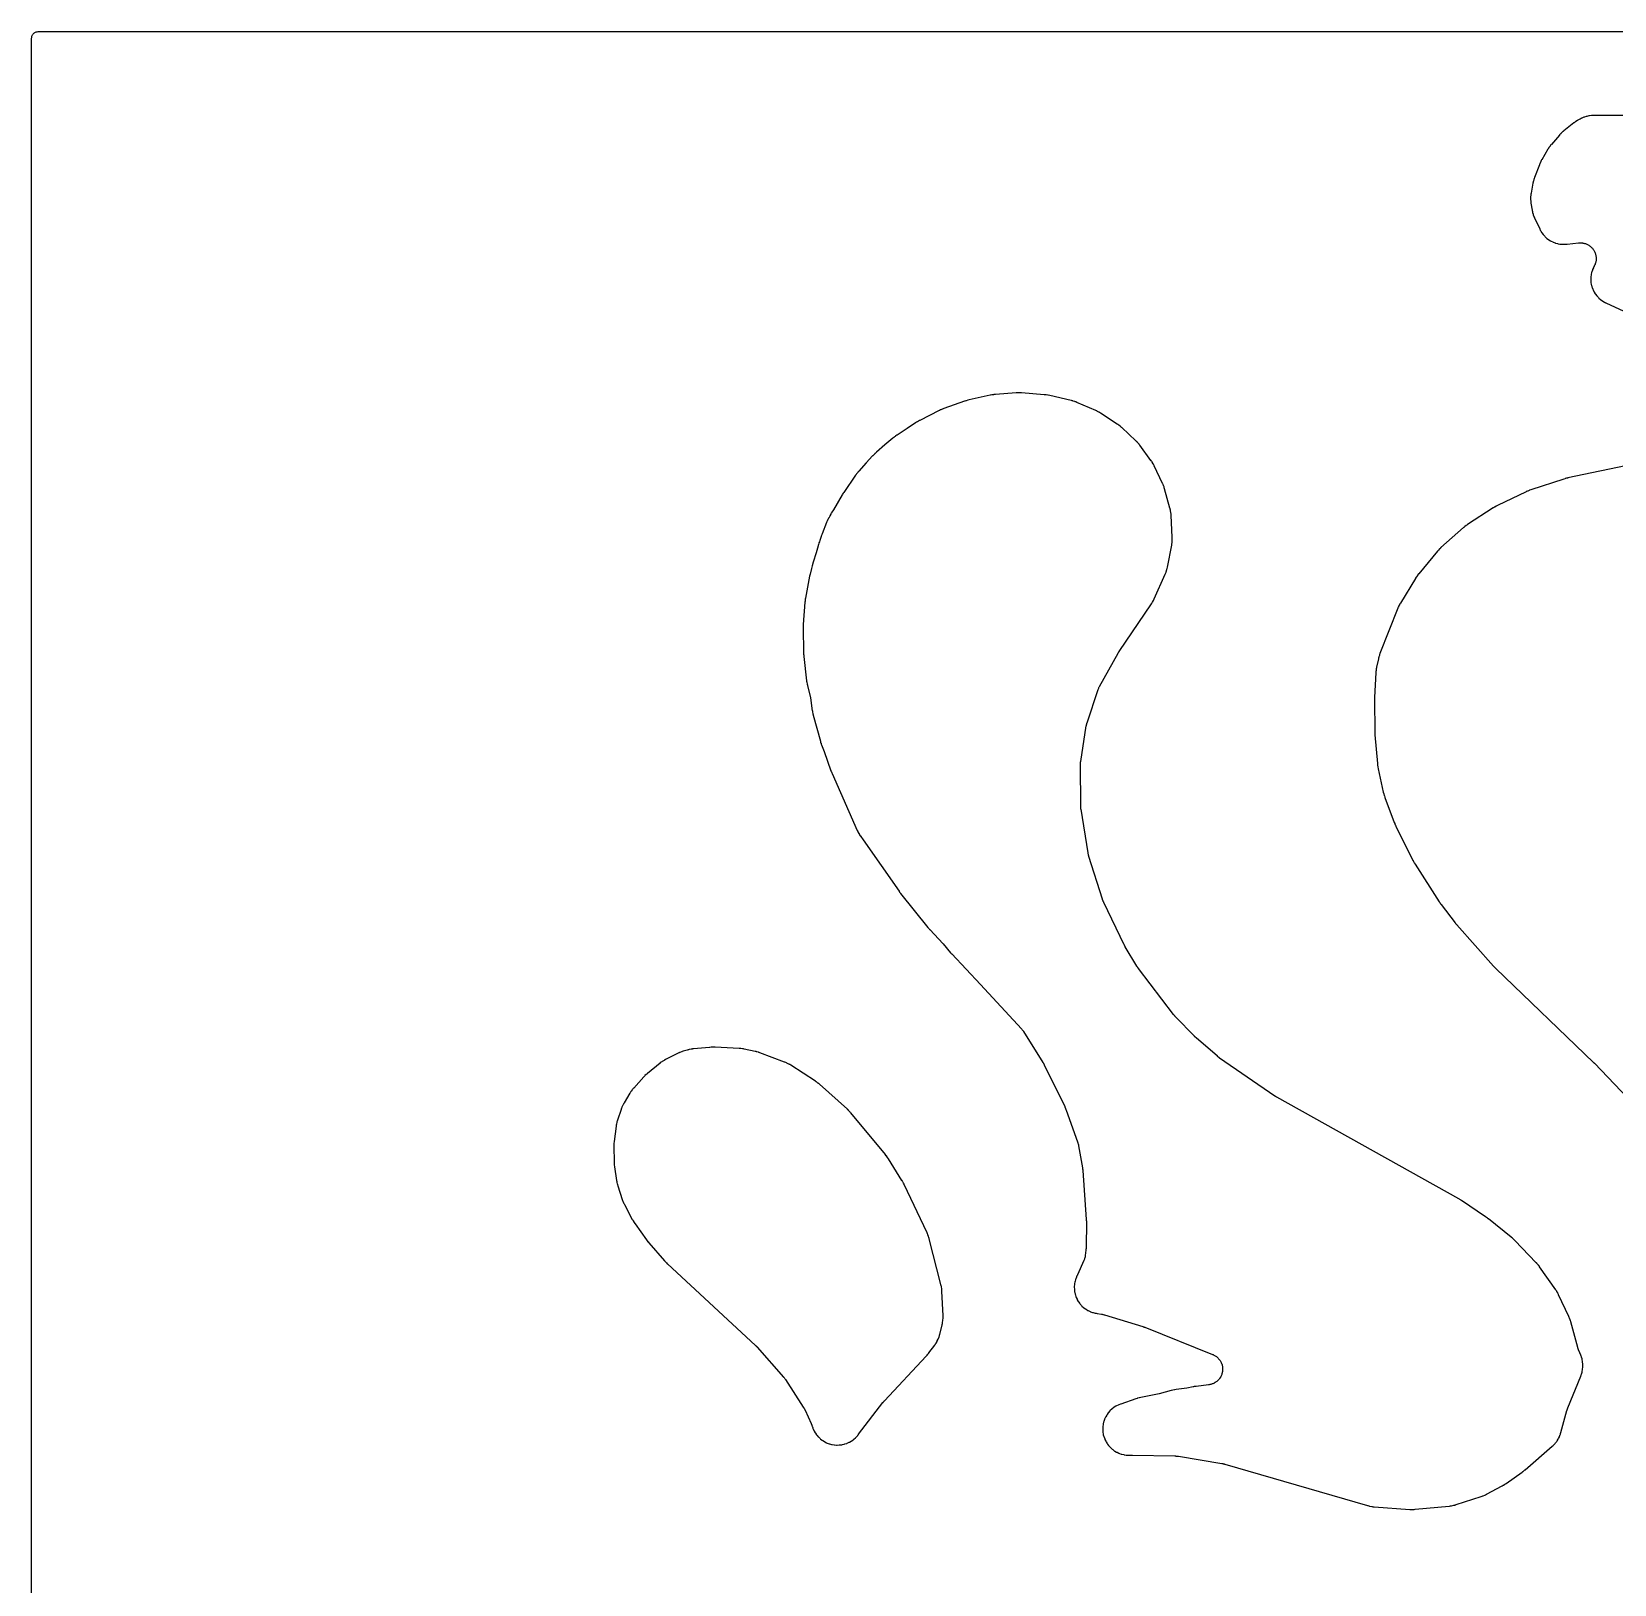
# Model space of a CAD drawing. Header units: millimetres. Extents: x 0 to 300, y 0 to 300.
# Drawn here: x -0.1 to 150.8, y 152 to 300.1 of the extents above; entities that cross this region are included whole.
import ezdxf

# ---------------------------------------------------------------- set-up
doc = ezdxf.new("R2010")
doc.units = ezdxf.units.MM
doc.layers.add('CUT', color=7, linetype='CONTINUOUS')

msp = doc.modelspace()

# ---------------------------------------------------------------- linework, layer by layer
at = {"layer": 'CUT'}
for points in [[(-0.0625, 1.4375), (-0.0625, 298.5625), (-0.0625, 299.4478), (-0.0589, 299.5212), (-0.0503, 299.5794), (-0.036, 299.6365), (-0.0162, 299.6918), (0.009, 299.745), (0.0392, 299.7954), (0.0743, 299.8427), (0.1137, 299.8863), (0.1573, 299.9257), (0.2046, 299.9608), (0.255, 299.991), (0.3082, 300.0162), (0.3635, 300.036), (0.4206, 300.0503), (0.4788, 300.0589), (0.5522, 300.0625), (1.4375, 300.0625), (298.5625, 300.0625)], [(159.1313, 292.0625), (148.8725, 292.0625), (148.8576, 292.0623), (148.7604, 292.0599), (148.7454, 292.0593), (148.6871, 292.0564), (148.6572, 292.0542), (148.4665, 292.0351), (148.4073, 292.0262), (148.222, 291.9887), (148.164, 291.9739), (147.9833, 291.9182), (147.9271, 291.8977), (147.7504, 291.8233), (147.7231, 291.811), (147.6705, 291.7856), (147.6571, 291.7789), (147.5706, 291.7346), (147.5574, 291.7276), (147.4297, 291.658), (147.4186, 291.6519), (147.3472, 291.611), (147.3363, 291.6046), (147.2939, 291.5792), (147.2725, 291.5657), (147.1353, 291.4752), (147.1144, 291.4608), (147.0744, 291.4318), (147.0642, 291.4243), (146.9985, 291.3748), (146.9885, 291.3671), (146.0376, 290.6177), (146.0265, 290.6087), (145.955, 290.5496), (145.9441, 290.5403), (145.9019, 290.5037), (145.8808, 290.4845), (145.7466, 290.3563), (145.7265, 290.3361), (145.688, 290.2956), (145.6783, 290.2852), (145.6159, 290.2164), (145.6064, 290.2057), (144.8353, 289.3138), (144.8264, 289.3033), (144.7692, 289.2339), (144.7605, 289.2231), (144.7271, 289.1807), (144.7105, 289.1585), (144.606, 289.0123), (144.5904, 288.9895), (144.561, 288.9441), (144.5537, 288.9324), (144.5066, 288.8558), (144.4994, 288.844), (143.9165, 287.8454), (143.9103, 287.8345), (143.8707, 287.7635), (143.8648, 287.7525), (143.8419, 287.7093), (143.8307, 287.6869), (143.7607, 287.5402), (143.7504, 287.5174), (143.7312, 287.4724), (143.7264, 287.4608), (143.696, 287.3854), (143.6915, 287.3738), (143.228, 286.1483), (143.2234, 286.1357), (143.1943, 286.0534), (143.19, 286.0407), (143.1737, 285.9909), (143.1659, 285.9652), (143.119, 285.7973), (143.1124, 285.7713), (143.1005, 285.7202), (143.0977, 285.7071), (143.0799, 285.6217), (143.0773, 285.6085), (142.9039, 284.6699), (142.9017, 284.6572), (142.8883, 284.5742), (142.8863, 284.5614), (142.8793, 284.5114), (142.8762, 284.4857), (142.8603, 284.3207), (142.8575, 284.2691), (142.8558, 284.1056), (142.8575, 284.0539), (142.8701, 283.8886), (142.8726, 283.8629), (142.8786, 283.8127), (142.8803, 283.7999), (142.8921, 283.7167), (142.894, 283.7039), (143.0045, 283.0289), (143.0069, 283.0148), (143.024, 282.9238), (143.0268, 282.9099), (143.0384, 282.8555), (143.045, 282.8277), (143.0914, 282.6511), (143.1085, 282.5968), (143.1715, 282.4254), (143.182, 282.3989), (143.2036, 282.3476), (143.2093, 282.3346), (143.2473, 282.2502), (143.2534, 282.2373), (143.7232, 281.2573), (143.7295, 281.2445), (143.7714, 281.1623), (143.7779, 281.1498), (143.8042, 281.101), (143.8183, 281.0763), (143.9121, 280.9204), (143.9436, 280.8732), (144.0503, 280.7289), (144.0861, 280.6849), (144.2059, 280.5513), (144.2457, 280.5109), (144.3776, 280.3892), (144.4211, 280.3528), (144.5639, 280.2441), (144.6106, 280.2119), (144.7631, 280.1172), (144.8126, 280.0895), (144.9733, 280.0097), (145.0253, 279.9868), (145.1928, 279.9225), (145.2467, 279.9047), (145.4195, 279.8564), (145.4748, 279.8438), (145.6515, 279.8121), (145.7077, 279.8047), (145.8866, 279.7899), (145.9433, 279.7879), (146.1252, 279.79), (146.1536, 279.791), (146.2089, 279.7943), (146.223, 279.7953), (146.315, 279.8029), (146.3291, 279.8043), (147.4296, 279.9218), (147.4742, 279.9255), (147.556, 279.9301), (147.6454, 279.9307), (147.7049, 279.9282), (147.794, 279.9199), (147.8529, 279.9115), (147.9408, 279.8944), (147.9986, 279.8802), (148.0843, 279.8545), (148.1404, 279.8346), (148.2231, 279.8005), (148.2769, 279.7751), (148.3559, 279.733), (148.4069, 279.7023), (148.4813, 279.6526), (148.5291, 279.6171), (148.5981, 279.5602), (148.6421, 279.5201), (148.7052, 279.4566), (148.745, 279.4123), (148.8014, 279.3429), (148.8366, 279.2949), (148.8859, 279.2203), (148.9162, 279.169), (148.9578, 279.0898), (148.9829, 279.0358), (149.0164, 278.9529), (149.036, 278.8966), (149.0611, 278.8108), (149.075, 278.7529), (149.0915, 278.6649), (149.0995, 278.6059), (149.1072, 278.5168), (149.1094, 278.4573), (149.1082, 278.3679), (149.1044, 278.3084), (149.0943, 278.2195), (149.0847, 278.1608), (149.0658, 278.0733), (149.0504, 278.0158), (149.023, 277.9307), (149.0019, 277.875), (148.9662, 277.793), (148.9297, 277.7196), (148.9088, 277.68), (148.87, 277.6108), (148.8441, 277.5587), (148.7701, 277.3901), (148.7493, 277.3358), (148.692, 277.1609), (148.6766, 277.1047), (148.6365, 276.9251), (148.6266, 276.8677), (148.6041, 276.6851), (148.5999, 276.627), (148.5952, 276.443), (148.5965, 276.3848), (148.6097, 276.2013), (148.6167, 276.1435), (148.6476, 275.962), (148.6602, 275.9052), (148.7085, 275.7276), (148.7265, 275.6722), (148.7918, 275.5002), (148.8151, 275.4468), (148.8968, 275.2819), (148.9251, 275.2311), (149.0224, 275.0748), (149.0556, 275.027), (149.1675, 274.8809), (149.2052, 274.8365), (149.3308, 274.702), (149.3725, 274.6614), (149.5106, 274.5397), (149.556, 274.5033), (149.7052, 274.3956), (149.754, 274.3638), (149.9151, 274.2697), (149.9406, 274.2556), (149.9911, 274.2294), (150.0041, 274.2228), (150.089, 274.1812), (150.1022, 274.1749), (153.3488, 272.6803)], [(152.6598, 258.8168), (146.4182, 257.513), (146.4022, 257.5095), (146.299, 257.485), (146.2832, 257.481), (146.1546, 257.4467), (146.1389, 257.4423), (146.0372, 257.4122), (146.0216, 257.4074), (142.8955, 256.3897), (142.8764, 256.3831), (142.7532, 256.3384), (142.7343, 256.3312), (142.5817, 256.2698), (142.5631, 256.262), (142.4431, 256.2091), (142.4248, 256.2006), (139.7128, 254.893), (139.6959, 254.8845), (139.5868, 254.8276), (139.5701, 254.8186), (139.4356, 254.7429), (139.4193, 254.7334), (139.314, 254.6697), (139.298, 254.6597), (136.8473, 253.0699), (136.8385, 253.0641), (136.7776, 253.023), (136.7685, 253.0168), (136.7291, 252.9892), (136.7103, 252.9755), (136.5951, 252.8879), (136.5775, 252.874), (136.5476, 252.8494), (136.5395, 252.8427), (136.4842, 252.7956), (136.4752, 252.7879), (134.3078, 250.87), (134.2997, 250.8627), (134.2439, 250.8114), (134.2356, 250.8037), (134.1996, 250.7693), (134.1826, 250.7524), (134.0786, 250.6451), (134.0629, 250.6282), (134.0362, 250.5984), (134.029, 250.5903), (133.9799, 250.5336), (133.9721, 250.5243), (132.1894, 248.3757), (132.1758, 248.3587), (132.0897, 248.2469), (132.0768, 248.2294), (131.9739, 248.0854), (131.9616, 248.0675), (131.8838, 247.9498), (131.8722, 247.9314), (130.4448, 245.5914), (130.4382, 245.5803), (130.3959, 245.5076), (130.3895, 245.4963), (130.3651, 245.452), (130.3531, 245.4291), (130.2782, 245.2785), (130.2671, 245.2551), (130.2466, 245.2088), (130.2415, 245.1969), (130.209, 245.1193), (130.2041, 245.1074), (128.4954, 240.768), (128.491, 240.7566), (128.4635, 240.6823), (128.4593, 240.6708), (128.4437, 240.6258), (128.4361, 240.6025), (128.3902, 240.4508), (128.3836, 240.4273), (128.3717, 240.3811), (128.3688, 240.3693), (128.3505, 240.2921), (128.3478, 240.2802), (128.1752, 239.4802), (128.1728, 239.4683), (128.1578, 239.3913), (128.1556, 239.3794), (128.1475, 239.3329), (128.1438, 239.309), (128.1232, 239.1534), (128.1205, 239.1294), (128.1162, 239.0824), (128.1152, 239.0703), (128.1096, 238.992), (128.1088, 238.98), (127.9862, 236.5949), (127.9858, 236.5865), (127.9836, 236.5275), (127.9833, 236.5184), (127.9817, 236.4448), (127.9816, 236.4358), (127.9812, 236.3777), (127.9812, 236.3681), (128.0077, 233.3154), (128.0079, 233.3049), (128.0098, 233.2323), (128.0102, 233.2211), (128.0143, 233.1306), (128.0149, 233.1196), (128.0194, 233.0481), (128.0202, 233.0364), (128.2475, 230.2942), (128.2495, 230.2743), (128.2645, 230.1452), (128.2671, 230.1254), (128.2914, 229.9642), (128.2947, 229.9445), (128.3183, 229.8167), (128.3223, 229.7971), (128.8114, 227.5688), (128.8163, 227.548), (128.8508, 227.4139), (128.8564, 227.3934), (128.9056, 227.2269), (128.912, 227.2065), (128.9559, 227.0752), (128.963, 227.0551), (129.8539, 224.6747), (129.8596, 224.6599), (129.8983, 224.5643), (129.9045, 224.5497), (129.9562, 224.431), (129.9627, 224.4165), (130.0064, 224.3231), (130.0134, 224.3088), (131.643, 221.0517), (131.6503, 221.0377), (131.6987, 220.947), (131.7063, 220.9331), (131.7701, 220.8209), (131.7781, 220.8073), (131.8312, 220.7193), (131.8395, 220.7058), (134.142, 217.1088), (134.149, 217.098), (134.1957, 217.0285), (134.2029, 217.0179), (134.2633, 216.9319), (134.2708, 216.9215), (134.3204, 216.854), (134.3281, 216.8437), (135.6604, 215.1101), (135.6666, 215.1021), (135.7103, 215.0472), (135.7171, 215.0388), (135.7729, 214.9713), (135.7797, 214.9631), (135.8247, 214.9106), (135.8321, 214.902), (139.3218, 210.9764), (139.3293, 210.9682), (139.3818, 210.9112), (139.39, 210.9026), (139.4569, 210.8329), (139.4651, 210.8246), (139.519, 210.7706), (139.5279, 210.7618), (148.8683, 201.7901), (148.8781, 201.7806), (148.8881, 201.7709), (148.8915, 201.7675), (148.8998, 201.7594), (148.9033, 201.7558), (148.909, 201.7501), (148.9125, 201.7466), (148.9206, 201.7385), (148.9236, 201.7354), (148.9302, 201.7286), (148.9395, 201.719), (148.9436, 201.7147), (155.3098, 195.0365)]]:
    msp.add_lwpolyline(points, dxfattribs=at)
for points in [[(74.3971, 235.1831), (74.426, 235.0474), (74.4298, 235.0308), (74.4559, 234.9234), (74.4601, 234.907), (75.1364, 232.4315), (75.1398, 232.4197), (75.1624, 232.3431), (75.166, 232.3314), (75.1964, 232.2358), (75.2002, 232.2241), (75.2259, 232.1485), (75.23, 232.1369), (75.2494, 232.0835), (75.2507, 232.0798), (75.2566, 232.0628), (75.4902, 231.421), (76.1528, 229.598), (76.1562, 229.5889), (76.1801, 229.5262), (76.1839, 229.5165), (76.1951, 229.4887), (76.1956, 229.4873), (76.2258, 229.4121), (76.2295, 229.403), (76.2543, 229.344), (76.2585, 229.3343), (78.6512, 223.9083), (78.658, 223.8935), (78.7034, 223.7976), (78.7106, 223.7829), (78.7395, 223.726), (78.7551, 223.6973), (78.8613, 223.5136), (78.8784, 223.4858), (78.9133, 223.4324), (78.9224, 223.4189), (78.9829, 223.3316), (78.9923, 223.3183), (79.2171, 223.0121), (82.6481, 218.1043), (82.6533, 218.0969), (82.6904, 218.0455), (82.6962, 218.0377), (82.7435, 217.9744), (82.7493, 217.9668), (82.7874, 217.9173), (82.7937, 217.9093), (85.3866, 214.6673), (85.393, 214.6594), (85.4379, 214.6052), (85.4449, 214.5969), (85.5021, 214.5303), (85.5091, 214.5223), (85.5552, 214.4705), (85.5628, 214.4621), (86.8337, 213.0877), (87.5531, 212.2561), (87.5571, 212.2516), (87.5848, 212.2202), (87.5891, 212.2153), (87.6241, 212.1765), (87.6284, 212.1719), (87.6564, 212.1415), (87.661, 212.1365), (90.4027, 209.228), (94.3034, 205.0096), (94.3104, 205.0019), (94.3215, 204.9896), (94.3488, 204.9579), (94.3937, 204.9033), (94.4132, 204.8787), (94.4146, 204.8769), (94.4332, 204.8517), (94.4742, 204.7941), (94.4977, 204.7594), (94.5066, 204.7455), (94.5122, 204.7366), (96.3565, 201.7963), (96.3627, 201.7862), (96.377, 201.7627), (96.3831, 201.7526), (96.3904, 201.7402), (96.3964, 201.7299), (96.4101, 201.706), (96.4159, 201.6958), (96.4252, 201.6791), (96.4308, 201.6687), (96.4439, 201.6445), (96.4495, 201.634), (96.4561, 201.6213), (96.4615, 201.6108), (96.474, 201.5862), (96.4792, 201.5756), (98.4332, 197.5836), (98.4386, 197.5723), (98.451, 197.546), (98.4563, 197.5346), (98.4626, 197.5207), (98.4677, 197.5093), (98.4794, 197.4826), (98.4844, 197.4712), (98.4922, 197.4526), (98.497, 197.4411), (98.508, 197.414), (98.5126, 197.4024), (98.5181, 197.3882), (98.5226, 197.3766), (98.5328, 197.3492), (98.5371, 197.3375), (99.6832, 194.1394), (99.6864, 194.1303), (99.6914, 194.1159), (99.7032, 194.0791), (99.7219, 194.0165), (99.7298, 193.9886), (99.7303, 193.9866), (99.7373, 193.9585), (99.7519, 193.8949), (99.7597, 193.857), (99.7625, 193.842), (99.7642, 193.8324), (100.1297, 191.7312), (100.1316, 191.72), (100.1358, 191.6938), (100.1376, 191.6825), (100.1396, 191.6688), (100.1412, 191.6575), (100.1447, 191.6312), (100.1462, 191.6199), (100.1484, 191.6017), (100.1497, 191.5904), (100.1526, 191.564), (100.1538, 191.5527), (100.1551, 191.5389), (100.1561, 191.5276), (100.1584, 191.5011), (100.1592, 191.4898), (100.493, 186.8038), (100.4936, 186.7947), (100.4949, 186.7732), (100.4954, 186.7641), (100.496, 186.7529), (100.4964, 186.7437), (100.4973, 186.7222), (100.4976, 186.7131), (100.498, 186.6982), (100.4983, 186.689), (100.4987, 186.6676), (100.4988, 186.6584), (100.4989, 186.6472), (100.499, 186.638), (100.499, 186.6165), (100.4989, 186.6073), (100.4729, 184.1517), (100.4727, 184.1399), (100.472, 184.1125), (100.4716, 184.1008), (100.4711, 184.0864), (100.4706, 184.0747), (100.4692, 184.0472), (100.4686, 184.0355), (100.4674, 184.0166), (100.4666, 184.0048), (100.4645, 183.9775), (100.4635, 183.9657), (100.4622, 183.9514), (100.4611, 183.9397), (100.4583, 183.9124), (100.4571, 183.9007), (100.3976, 183.3866), (100.3962, 183.3751), (100.3938, 183.357), (100.3868, 183.3114), (100.3762, 183.2532), (100.3583, 183.1745), (100.3371, 183.0977), (100.3122, 183.0209), (100.2914, 182.9654), (100.2741, 182.9227), (100.2668, 182.9059), (100.2622, 182.8954), (99.6573, 181.5512), (99.6524, 181.5404), (99.6408, 181.5155), (99.6357, 181.5048), (99.633, 181.4991), (99.6296, 181.492), (99.6065, 181.4423), (99.6029, 181.4345), (99.5693, 181.3596), (99.558, 181.3328), (99.4906, 181.1607), (99.4719, 181.1051), (99.4201, 180.9217), (99.4067, 180.8633), (99.3736, 180.6767), (99.3661, 180.6173), (99.3518, 180.4284), (99.3503, 180.3685), (99.3549, 180.1791), (99.3594, 180.1193), (99.3829, 179.9313), (99.3933, 179.8723), (99.4354, 179.6876), (99.4516, 179.6299), (99.5119, 179.4503), (99.5338, 179.3945), (99.6118, 179.2218), (99.6392, 179.1685), (99.7339, 179.0045), (99.7665, 178.9542), (99.8772, 178.8004), (99.9146, 178.7536), (100.04, 178.6116), (100.0819, 178.5688), (100.2209, 178.44), (100.2668, 178.4016), (100.418, 178.2874), (100.4676, 178.2537), (100.6293, 178.1551), (100.682, 178.1265), (100.8528, 178.0446), (100.9081, 178.0214), (101.0862, 177.9569), (101.1435, 177.9393), (101.3298, 177.8923), (101.359, 177.8857), (101.4164, 177.8742), (101.4311, 177.8714), (101.5271, 177.8547), (101.5419, 177.8523), (101.9425, 177.7928), (101.9492, 177.7918), (101.9649, 177.7893), (101.9717, 177.7882), (101.9738, 177.7879), (102.0001, 177.7832), (102.0615, 177.7712), (102.0826, 177.7668), (102.1146, 177.7589), (102.1899, 177.739), (102.2222, 177.7297), (105.8774, 176.6117), (105.8865, 176.6089), (105.9079, 176.6021), (105.917, 176.5992), (105.9279, 176.5955), (105.9369, 176.5925), (105.9579, 176.5854), (105.9669, 176.5823), (105.9814, 176.5771), (105.9904, 176.5739), (106.0113, 176.5663), (106.0202, 176.563), (106.0311, 176.5589), (106.04, 176.5555), (106.0607, 176.5474), (106.0696, 176.5439), (112.536, 173.9491), (112.5763, 173.9318), (112.6495, 173.8982), (112.7274, 173.8577), (112.778, 173.8282), (112.8516, 173.7803), (112.899, 173.746), (112.9676, 173.6912), (113.0115, 173.6524), (113.0744, 173.5911), (113.1142, 173.5483), (113.1709, 173.4812), (113.2064, 173.4347), (113.2562, 173.3623), (113.287, 173.3126), (113.3295, 173.2357), (113.3553, 173.1832), (113.3902, 173.1026), (113.4107, 173.0478), (113.4375, 172.9642), (113.4527, 172.9077), (113.4712, 172.8218), (113.4807, 172.7641), (113.4908, 172.6768), (113.4946, 172.6184), (113.4961, 172.5306), (113.4943, 172.4721), (113.4872, 172.3846), (113.4797, 172.3266), (113.4641, 172.2401), (113.4509, 172.1831), (113.427, 172.0986), (113.4084, 172.0432), (113.3763, 171.9614), (113.3523, 171.908), (113.3124, 171.8297), (113.2834, 171.779), (113.2361, 171.705), (113.2022, 171.6573), (113.1479, 171.5882), (113.1095, 171.5441), (113.0487, 171.4807), (113.0062, 171.4405), (112.9395, 171.3833), (112.8933, 171.3474), (112.8214, 171.297), (112.7719, 171.2658), (112.6954, 171.2226), (112.6431, 171.1964), (112.5627, 171.1609), (112.5081, 171.1399), (112.4247, 171.1125), (112.3683, 171.0969), (112.2826, 171.0777), (112.2033, 171.0639), (112.1598, 171.0575), (110.9772, 170.9114), (110.9665, 170.91), (110.8921, 170.8994), (110.8807, 170.8977), (110.7883, 170.8828), (110.7771, 170.8808), (110.7043, 170.8677), (110.6924, 170.8654), (110.0719, 170.74), (109.0769, 170.6113), (109.0571, 170.6084), (108.9292, 170.5875), (108.9096, 170.584), (108.75, 170.5524), (108.7305, 170.5483), (108.6042, 170.5189), (108.5848, 170.514), (107.4548, 170.2114), (105.7095, 169.8588), (105.6893, 169.8544), (105.5587, 169.8233), (105.5387, 169.8182), (105.3763, 169.7735), (105.3565, 169.7677), (105.2284, 169.7277), (105.2087, 169.7212), (103.7993, 169.2273), (103.7854, 169.2222), (103.7731, 169.2176), (103.7659, 169.2151), (103.5897, 169.1488), (103.5358, 169.1255), (103.3692, 169.0435), (103.3179, 169.015), (103.1601, 168.9171), (103.1118, 168.8837), (102.9644, 168.7708), (102.9195, 168.7329), (102.7838, 168.6061), (102.7429, 168.564), (102.6203, 168.4246), (102.5837, 168.3786), (102.4753, 168.2279), (102.4433, 168.1786), (102.3502, 168.018), (102.3232, 167.9658), (102.2462, 167.7969), (102.2245, 167.7423), (102.1643, 167.5667), (102.148, 167.5102), (102.1054, 167.3295), (102.0947, 167.2718), (102.0699, 167.0878), (102.0649, 167.0293), (102.0582, 166.8437), (102.0589, 166.785), (102.0704, 166.5997), (102.0769, 166.5413), (102.1064, 166.358), (102.1186, 166.3005), (102.1659, 166.121), (102.1836, 166.065), (102.2483, 165.8909), (102.2714, 165.837), (102.3527, 165.6701), (102.381, 165.6186), (102.4783, 165.4604), (102.5115, 165.412), (102.6238, 165.2641), (102.6615, 165.2191), (102.7877, 165.0829), (102.8297, 165.0418), (102.9686, 164.9186), (103.0144, 164.8818), (103.1647, 164.7728), (103.2138, 164.7407), (103.374, 164.6469), (103.4261, 164.6197), (103.5947, 164.542), (103.6492, 164.52), (103.8246, 164.4592), (103.881, 164.4427), (104.0615, 164.3993), (104.1192, 164.3884), (104.3031, 164.3628), (104.3616, 164.3576), (104.5497, 164.35), (104.5791, 164.3496), (104.6401, 164.3501), (104.6503, 164.3503), (104.7153, 164.352), (104.7214, 164.3521), (104.7291, 164.3523), (104.7737, 164.3538), (104.7856, 164.3541), (104.8155, 164.3547), (104.8282, 164.3549), (104.84, 164.3549), (104.8517, 164.3549), (104.8789, 164.3547), (104.8905, 164.3546), (108.9317, 164.2738), (108.9478, 164.2733), (108.9852, 164.2719), (109.0013, 164.2712), (109.0208, 164.2701), (109.0369, 164.269), (109.0743, 164.2663), (109.0903, 164.2649), (109.116, 164.2626), (109.132, 164.261), (109.1693, 164.2569), (109.1852, 164.255), (109.2047, 164.2525), (109.2206, 164.2503), (109.2577, 164.2449), (109.2736, 164.2424), (113.4071, 163.5633), (113.4204, 163.5611), (113.4514, 163.5555), (113.4647, 163.553), (113.4808, 163.5498), (113.4941, 163.5472), (113.5249, 163.5407), (113.5381, 163.5378), (113.5593, 163.533), (113.5724, 163.5299), (113.603, 163.5225), (113.6161, 163.5192), (113.632, 163.5151), (113.6451, 163.5116), (113.6754, 163.5033), (113.6884, 163.4996), (127.31, 159.5418), (127.3252, 159.5376), (127.4244, 159.5116), (127.4397, 159.5078), (127.4997, 159.4937), (127.5306, 159.4873), (127.7323, 159.4511), (127.7635, 159.4464), (127.8246, 159.4387), (127.8403, 159.4369), (127.9423, 159.4268), (127.958, 159.4255), (131.3273, 159.1811), (131.3398, 159.1804), (131.4214, 159.1762), (131.4339, 159.1757), (131.483, 159.1742), (131.5081, 159.1739), (131.6713, 159.1758), (131.6964, 159.1766), (131.7454, 159.1792), (131.7579, 159.18), (131.8393, 159.186), (131.8518, 159.1871), (135.0933, 159.4962), (135.1095, 159.498), (135.2144, 159.5108), (135.2305, 159.513), (135.2933, 159.5225), (135.3253, 159.5282), (135.5322, 159.5709), (135.5638, 159.5783), (135.6252, 159.5945), (135.6408, 159.5988), (135.7423, 159.6285), (135.7578, 159.6333), (138.1379, 160.4008), (138.1507, 160.4051), (138.234, 160.434), (138.2468, 160.4386), (138.2964, 160.4571), (138.3216, 160.4672), (138.4838, 160.5362), (138.5085, 160.5474), (138.5563, 160.5703), (138.5684, 160.5763), (138.647, 160.6163), (138.659, 160.6226), (140.1358, 161.4155), (140.152, 161.4245), (140.2564, 161.4849), (140.2723, 161.4944), (140.401, 161.5741), (140.4166, 161.5841), (140.5171, 161.6507), (140.5324, 161.6612), (142.0385, 162.7285), (142.0503, 162.7371), (142.1258, 162.7933), (142.1373, 162.8021), (142.2303, 162.8751), (142.2416, 162.8841), (142.3143, 162.944), (142.3254, 162.9533), (144.9154, 165.1935), (144.9264, 165.2033), (144.9973, 165.2676), (145.008, 165.2777), (145.0496, 165.3173), (145.0704, 165.3382), (145.2003, 165.475), (145.2387, 165.5196), (145.353, 165.6665), (145.3869, 165.7147), (145.4862, 165.872), (145.5152, 165.9233), (145.5987, 166.0896), (145.6225, 166.1435), (145.6901, 166.3196), (145.7, 166.3473), (145.718, 166.4019), (145.7224, 166.416), (145.7501, 166.5076), (145.7542, 166.5217), (146.3284, 168.6064), (146.332, 168.619), (146.3405, 168.6482), (146.3443, 168.6607), (146.3489, 168.676), (146.3529, 168.6884), (146.3622, 168.7174), (146.3663, 168.7298), (146.3731, 168.7498), (146.3774, 168.7621), (146.3876, 168.7908), (146.392, 168.8031), (146.3976, 168.8181), (146.4022, 168.8303), (146.4133, 168.8587), (146.4181, 168.8708), (147.6404, 171.888), (147.6457, 171.9015), (147.6791, 171.9901), (147.684, 172.0037), (147.7028, 172.0574), (147.7117, 172.0851), (147.7647, 172.264), (147.7785, 172.3205), (147.8134, 172.5012), (147.8217, 172.5588), (147.8389, 172.7421), (147.8415, 172.8002), (147.8409, 172.9842), (147.8379, 173.0424), (147.8195, 173.2254), (147.8108, 173.283), (147.7747, 173.4635), (147.7606, 173.5199), (147.7064, 173.6985), (147.6973, 173.7261), (147.6782, 173.7796), (147.6731, 173.7933), (147.6392, 173.8816), (147.6338, 173.8951), (147.4552, 174.3278), (147.4499, 174.3408), (147.438, 174.3711), (147.4329, 174.3842), (147.4269, 174.4001), (147.4221, 174.4132), (147.4111, 174.4439), (147.4065, 174.4571), (147.3992, 174.4784), (147.3948, 174.4916), (147.3847, 174.5226), (147.3805, 174.5359), (147.3755, 174.5522), (147.3715, 174.5656), (147.3624, 174.5969), (147.3586, 174.6104), (146.685, 177.0701), (146.6815, 177.0824), (146.6579, 177.1618), (146.6542, 177.1739), (146.639, 177.2214), (146.6307, 177.2455), (146.5736, 177.4008), (146.5643, 177.4245), (146.5452, 177.4705), (146.5402, 177.4822), (146.5067, 177.558), (146.5014, 177.5696), (145.5312, 179.6457), (145.5255, 179.6576), (145.4876, 179.7343), (145.4816, 179.7461), (145.4578, 179.7917), (145.4451, 179.8148), (145.3592, 179.9629), (145.3455, 179.9855), (145.3178, 180.0288), (145.3106, 180.0398), (145.2629, 180.111), (145.2554, 180.1218), (143.7129, 182.3154), (143.7065, 182.3243), (143.6614, 182.386), (143.6546, 182.3952), (143.6243, 182.4351), (143.6093, 182.454), (143.5134, 182.5701), (143.4983, 182.5877), (143.4715, 182.6177), (143.4641, 182.6258), (143.4128, 182.6812), (143.4043, 182.6902), (141.3586, 184.8093), (141.3454, 184.8226), (141.2581, 184.9076), (141.2445, 184.9204), (141.1316, 185.0236), (141.1176, 185.036), (141.0251, 185.1154), (141.0107, 185.1273), (138.8279, 186.8854), (138.8179, 186.8932), (138.7526, 186.9436), (138.7425, 186.9512), (138.6591, 187.0128), (138.6488, 187.0202), (138.5814, 187.0678), (138.571, 187.075), (136.2762, 188.6227), (136.2656, 188.6297), (136.1966, 188.6742), (136.1859, 188.6809), (136.0981, 188.7349), (136.0873, 188.7414), (136.0165, 188.7829), (136.0055, 188.7892), (118.6714, 198.4668), (118.6623, 198.4719), (118.641, 198.4841), (118.632, 198.4894), (118.621, 198.4959), (118.612, 198.5012), (118.5911, 198.5139), (118.5821, 198.5194), (118.5677, 198.5283), (118.5589, 198.5339), (118.5382, 198.547), (118.5294, 198.5527), (118.5187, 198.5597), (118.51, 198.5655), (118.4897, 198.5791), (118.481, 198.585), (113.2073, 202.2111), (113.1969, 202.2183), (113.1729, 202.2354), (113.1626, 202.2427), (113.1502, 202.2518), (113.14, 202.2593), (113.1164, 202.2771), (113.1064, 202.2847), (113.0903, 202.2972), (113.0803, 202.305), (113.0573, 202.3234), (113.0475, 202.3313), (113.0355, 202.3411), (113.0258, 202.3491), (113.0033, 202.3681), (112.9937, 202.3764), (110.9621, 204.1391), (110.9548, 204.1454), (110.938, 204.1603), (110.9309, 204.1667), (110.9222, 204.1746), (110.9151, 204.1811), (110.8986, 204.1963), (110.8916, 204.2029), (110.8803, 204.2136), (110.8734, 204.2202), (110.8572, 204.2358), (110.8503, 204.2425), (110.842, 204.2508), (110.8352, 204.2576), (110.8194, 204.2735), (110.8126, 204.2803), (109.0099, 206.1369), (109.0007, 206.1466), (108.9792, 206.1694), (108.9701, 206.1792), (108.959, 206.1913), (108.9501, 206.2013), (108.9293, 206.2247), (108.9204, 206.2348), (108.9063, 206.2511), (108.8977, 206.2614), (108.8776, 206.2854), (108.8691, 206.2957), (108.8588, 206.3084), (108.8504, 206.3189), (108.831, 206.3435), (108.8228, 206.3541), (105.4664, 210.756), (105.459, 210.766), (105.4417, 210.7893), (105.4344, 210.7993), (105.4255, 210.8116), (105.4183, 210.8218), (105.4017, 210.8455), (105.3946, 210.8558), (105.3834, 210.8724), (105.3765, 210.8827), (105.3605, 210.9069), (105.3538, 210.9173), (105.3456, 210.9301), (105.339, 210.9406), (105.3237, 210.9653), (105.3172, 210.9759), (104.2162, 212.8087), (104.211, 212.8175), (104.1989, 212.8382), (104.1937, 212.8471), (104.1875, 212.8579), (104.1825, 212.8669), (104.1709, 212.8878), (104.166, 212.8968), (104.1581, 212.9114), (104.1533, 212.9204), (104.1422, 212.9416), (104.1374, 212.9507), (104.1317, 212.9618), (104.1271, 212.971), (104.1165, 212.9924), (104.112, 213.0016), (102.1595, 217.0456), (102.1525, 217.0602), (102.1367, 217.0945), (102.1301, 217.1093), (102.1222, 217.1274), (102.1158, 217.1423), (102.1012, 217.1771), (102.0951, 217.1921), (102.0855, 217.2163), (102.0797, 217.2314), (102.0663, 217.2668), (102.0608, 217.282), (102.0542, 217.3006), (102.0489, 217.3159), (102.0369, 217.3517), (102.0318, 217.3671), (100.7483, 221.4317), (100.7435, 221.4472), (100.7328, 221.4836), (100.7283, 221.4992), (100.723, 221.5183), (100.7188, 221.534), (100.7094, 221.5707), (100.7055, 221.5865), (100.6994, 221.6119), (100.6958, 221.6278), (100.6877, 221.6648), (100.6844, 221.6807), (100.6805, 221.7001), (100.6774, 221.7161), (100.6707, 221.7534), (100.6679, 221.7694), (99.9905, 225.9297), (99.9894, 225.9366), (99.9869, 225.9529), (99.9858, 225.9599), (99.9855, 225.962), (99.9819, 225.9895), (99.9745, 226.0536), (99.9723, 226.0759), (99.97, 226.1098), (99.9663, 226.1903), (99.9654, 226.225), (99.9374, 230.1878), (99.9374, 230.197), (99.9375, 230.2117), (99.9378, 230.2347), (99.9388, 230.2688), (99.9401, 230.2978), (99.9416, 230.3221), (99.9424, 230.3342), (99.9428, 230.3396), (99.9453, 230.367), (99.9518, 230.4286), (99.9564, 230.4651), (99.9585, 230.4795), (99.9599, 230.4885), (100.4922, 233.8681), (100.4937, 233.8774), (100.4962, 233.892), (100.5004, 233.9153), (100.5071, 233.9498), (100.5133, 233.979), (100.5189, 234.0032), (100.5218, 234.0153), (100.5231, 234.0207), (100.5302, 234.0481), (100.5473, 234.1093), (100.5581, 234.1453), (100.5627, 234.1595), (100.5656, 234.1685), (101.6269, 237.3327), (101.6303, 237.3426), (101.6357, 237.3582), (101.6504, 237.3975), (101.6768, 237.4631), (101.689, 237.492), (101.6899, 237.4941), (101.7031, 237.5226), (101.7339, 237.5862), (101.7531, 237.6234), (101.761, 237.638), (101.7661, 237.6472), (103.5285, 240.799), (103.5331, 240.8072), (103.544, 240.8263), (103.5487, 240.8345), (103.5546, 240.8444), (103.5594, 240.8525), (103.5707, 240.8713), (103.5756, 240.8794), (103.5836, 240.8923), (103.5885, 240.9003), (103.6003, 240.9189), (103.6053, 240.9268), (103.6116, 240.9365), (103.6167, 240.9444), (103.6288, 240.9627), (103.634, 240.9706), (106.7064, 245.524), (106.7135, 245.5348), (106.759, 245.6055), (106.7659, 245.6164), (106.7923, 245.6595), (106.8054, 245.6818), (106.887, 245.8287), (106.8991, 245.8516), (106.9217, 245.8968), (106.9274, 245.9084), (106.9634, 245.9844), (106.9688, 245.9961), (108.0154, 248.3328), (108.0222, 248.3488), (108.0653, 248.453), (108.0717, 248.4691), (108.0958, 248.5324), (108.1072, 248.5651), (108.1749, 248.7801), (108.1844, 248.8135), (108.201, 248.8791), (108.205, 248.896), (108.2295, 249.006), (108.233, 249.023), (108.6359, 251.1214), (108.639, 251.1391), (108.6576, 251.2542), (108.6602, 251.2719), (108.6692, 251.3413), (108.6728, 251.377), (108.6892, 251.6094), (108.6906, 251.6453), (108.6913, 251.7152), (108.6912, 251.7332), (108.6889, 251.8498), (108.6883, 251.8677), (108.5852, 253.9485), (108.5841, 253.9652), (108.5757, 254.0734), (108.5742, 254.09), (108.5674, 254.1549), (108.5629, 254.188), (108.5282, 254.4022), (108.5219, 254.435), (108.5079, 254.4986), (108.5041, 254.5149), (108.4778, 254.6202), (108.4736, 254.6364), (107.9592, 256.4784), (107.9557, 256.4907), (107.9316, 256.5704), (107.9277, 256.5826), (107.9122, 256.6302), (107.9038, 256.6544), (107.8455, 256.8103), (107.836, 256.8341), (107.8165, 256.8802), (107.8114, 256.892), (107.7773, 256.9679), (107.772, 256.9795), (106.9684, 258.6728), (106.9622, 258.6857), (106.9203, 258.7688), (106.9137, 258.7815), (106.8873, 258.8308), (106.8732, 258.8557), (106.7778, 259.0154), (106.7626, 259.0396), (106.7316, 259.0862), (106.7236, 259.098), (106.6702, 259.1743), (106.6619, 259.1859), (105.5987, 260.632), (105.5904, 260.643), (105.5354, 260.7143), (105.5268, 260.7252), (105.4928, 260.7672), (105.4749, 260.7884), (105.3554, 260.9229), (105.3365, 260.9432), (105.2988, 260.9819), (105.289, 260.9917), (105.2247, 261.0547), (105.2147, 261.0643), (103.8722, 262.3204), (103.8626, 262.3292), (103.7995, 262.3857), (103.7897, 262.3943), (103.751, 262.4275), (103.7308, 262.444), (103.5976, 262.5485), (103.5767, 262.5642), (103.5353, 262.5938), (103.5247, 262.6013), (103.4547, 262.6492), (103.4439, 262.6564), (101.8603, 263.6902), (101.8495, 263.6971), (101.7791, 263.7409), (101.7682, 263.7476), (101.7253, 263.7731), (101.703, 263.7856), (101.5568, 263.8642), (101.5341, 263.8758), (101.4892, 263.8975), (101.4776, 263.903), (101.4021, 263.9375), (101.3905, 263.9427), (99.5983, 264.7175), (99.5859, 264.7227), (99.5047, 264.7557), (99.4921, 264.7606), (99.4429, 264.7793), (99.4175, 264.7883), (99.2511, 264.8431), (99.2253, 264.851), (99.1746, 264.8652), (99.1615, 264.8687), (99.0767, 264.8904), (99.0636, 264.8936), (97.0239, 265.3675), (97.0026, 265.372), (96.8633, 265.3991), (96.8418, 265.4028), (96.6659, 265.4304), (96.6443, 265.4334), (96.5034, 265.4503), (96.4817, 265.4524), (94.3153, 265.6319), (94.303, 265.6328), (94.223, 265.6378), (94.2106, 265.6384), (94.1625, 265.6404), (94.1378, 265.641), (93.9775, 265.641), (93.9528, 265.6405), (93.9046, 265.6386), (93.8923, 265.6379), (93.8122, 265.633), (93.7999, 265.6321), (91.8401, 265.4714), (91.82, 265.4694), (91.69, 265.4543), (91.67, 265.4516), (91.5076, 265.4272), (91.4877, 265.4239), (91.359, 265.4001), (91.3392, 265.3962), (89.3417, 264.9575), (89.3235, 264.9532), (89.206, 264.9235), (89.188, 264.9187), (89.0418, 264.8769), (89.0239, 264.8715), (88.9084, 264.8346), (88.8908, 264.8286), (86.9209, 264.1306), (86.9192, 264.13), (86.9012, 264.1233), (86.7849, 264.0779), (86.7672, 264.0706), (86.6232, 264.009), (86.6057, 264.0011), (86.4926, 263.9483), (86.4753, 263.9399), (84.6132, 262.9974), (84.5982, 262.9896), (84.5019, 262.9374), (84.4872, 262.9291), (84.3682, 262.8602), (84.3538, 262.8516), (84.3534, 262.8514), (84.3302, 262.8379), (84.3156, 262.8291), (84.2215, 262.7708), (84.2072, 262.7617), (83.4196, 262.2422), (82.4532, 261.6077), (82.4378, 261.5973), (82.3388, 261.5278), (82.3237, 261.5169), (82.2902, 261.4918), (82.2858, 261.4885), (82.2596, 261.4688), (82.2023, 261.4259), (82.1927, 261.4185), (82.1642, 261.397), (82.1495, 261.3856), (82.0549, 261.3097), (82.0406, 261.2978), (81.2943, 260.6597), (80.5023, 259.9857), (80.4879, 259.9731), (80.3959, 259.8896), (80.3819, 259.8765), (80.352, 259.8476), (80.3469, 259.8428), (80.3204, 259.817), (80.2699, 259.7682), (80.2606, 259.7588), (80.2349, 259.7339), (80.2214, 259.7203), (80.1349, 259.6307), (80.1218, 259.6167), (79.5144, 258.9456), (78.8112, 258.1728), (78.7977, 258.1575), (78.7121, 258.0567), (78.6991, 258.041), (78.6844, 258.0224), (78.6837, 258.0215), (78.6681, 258.002), (78.6647, 257.9975), (78.596, 257.9109), (78.5836, 257.8947), (78.505, 257.7884), (78.4932, 257.7718), (77.3666, 256.1341), (77.3607, 256.1253), (77.3198, 256.0636), (77.3136, 256.054), (77.2642, 255.9761), (77.2583, 255.9666), (77.2203, 255.9043), (77.2142, 255.8941), (76.3949, 254.4868), (76.2404, 254.2455), (76.2329, 254.2336), (76.1856, 254.1557), (76.1785, 254.1437), (76.1511, 254.0962), (76.1377, 254.0716), (76.0543, 253.9097), (76.042, 253.8845), (76.034, 253.867), (75.9335, 253.6945), (75.9281, 253.6849), (75.8907, 253.6179), (75.8852, 253.6079), (75.8615, 253.5635), (75.8506, 253.5418), (75.7849, 253.4057), (75.7752, 253.3845), (75.759, 253.3474), (75.7548, 253.3373), (75.7257, 253.2672), (75.7212, 253.2558), (75.305, 252.1883), (75.3015, 252.1792), (75.278, 252.1158), (75.2745, 252.106), (75.2465, 252.0265), (75.2432, 252.0168), (75.2222, 251.9536), (75.2188, 251.9432), (75.0925, 251.5388), (75.048, 251.4283), (75.0422, 251.4133), (75.0056, 251.3147), (75.0002, 251.2995), (74.9576, 251.1746), (74.9526, 251.1592), (74.9213, 251.0589), (74.9168, 251.0433), (74.7243, 250.3604), (74.4508, 249.485), (74.4466, 249.471), (74.4205, 249.3798), (74.4167, 249.3657), (74.3867, 249.2503), (74.3832, 249.2361), (74.3616, 249.1437), (74.3584, 249.1294), (74.3047, 248.8715), (74.1876, 248.4559), (74.1842, 248.4433), (74.1629, 248.361), (74.1598, 248.3483), (74.1353, 248.2445), (74.1325, 248.2317), (74.1148, 248.1486), (74.1122, 248.1358), (73.7195, 246.0664), (73.7167, 246.0503), (73.6998, 245.9454), (73.6974, 245.9292), (73.6797, 245.797), (73.6777, 245.7807), (73.6665, 245.675), (73.665, 245.6587), (73.4993, 243.5514), (73.4983, 243.5365), (73.4931, 243.4393), (73.4924, 243.4243), (73.4889, 243.3021), (73.4889, 243.2994), (73.4879, 243.2635), (73.4876, 243.2485), (73.4873, 243.1509), (73.4874, 243.1359), (73.5344, 240.9536), (73.5351, 240.9339), (73.5373, 240.8932), (73.5384, 240.8429), (73.5389, 240.829), (73.5429, 240.7388), (73.5437, 240.7249), (73.5513, 240.6117), (73.5525, 240.5978), (73.5607, 240.5079), (73.5621, 240.494), (73.8284, 238.1697), (73.8306, 238.1525), (73.8466, 238.0412), (73.8494, 238.0242), (73.8735, 237.8851), (73.8767, 237.8681), (73.8991, 237.758), (73.9028, 237.7411), (74.1833, 236.5399), (74.371, 235.3252), (74.3738, 235.3085), (74.3938, 235.1998)], [(55.7093, 190.5333), (55.7113, 190.5212), (55.7248, 190.4427), (55.727, 190.4307), (55.7362, 190.3836), (55.7413, 190.3597), (55.778, 190.2048), (55.7841, 190.181), (55.797, 190.1349), (55.8004, 190.1232), (55.8235, 190.0469), (55.8272, 190.0353), (56.2508, 188.731), (56.2549, 188.7187), (56.2827, 188.639), (56.2871, 188.6268), (56.3049, 188.5793), (56.3145, 188.5551), (56.3803, 188.3998), (56.391, 188.3761), (56.4127, 188.3302), (56.4185, 188.3186), (56.4563, 188.2431), (56.4623, 188.2316), (57.205, 186.8298), (57.2146, 186.8124), (57.2787, 186.7005), (57.2889, 186.6834), (57.374, 186.5457), (57.3847, 186.5289), (57.4561, 186.4215), (57.4674, 186.4051), (58.5511, 184.8859), (58.5598, 184.874), (58.6173, 184.7975), (58.6263, 184.7858), (58.7008, 184.6915), (58.7101, 184.6801), (58.7713, 184.6065), (58.7808, 184.5952), (60.2794, 182.8791), (60.29, 182.8673), (60.3597, 182.7916), (60.3706, 182.7801), (60.4607, 182.6873), (60.4719, 182.6761), (60.5455, 182.6041), (60.557, 182.5932), (68.9505, 174.8158), (68.9587, 174.8081), (68.9776, 174.7902), (68.9856, 174.7824), (68.9954, 174.7729), (69.0034, 174.7651), (69.0218, 174.7466), (69.0297, 174.7387), (69.0423, 174.7258), (69.0501, 174.7177), (69.0681, 174.6989), (69.0757, 174.6907), (69.085, 174.6807), (69.0926, 174.6725), (69.1101, 174.6532), (69.1176, 174.6448), (71.6344, 171.7989), (71.639, 171.7937), (71.6496, 171.7815), (71.6541, 171.7763), (71.6555, 171.7747), (71.6728, 171.7539), (71.7125, 171.7046), (71.726, 171.6874), (71.7457, 171.6605), (71.7909, 171.5959), (71.8098, 171.5677), (73.5118, 168.9297), (73.5204, 168.9161), (73.54, 168.8844), (73.5484, 168.8708), (73.5582, 168.8542), (73.5662, 168.8405), (73.5847, 168.8083), (73.5924, 168.7944), (73.6048, 168.772), (73.6123, 168.758), (73.6296, 168.7251), (73.6369, 168.7109), (73.6456, 168.6936), (73.6527, 168.6793), (73.6688, 168.6458), (73.6756, 168.6314), (74.2537, 167.3754), (74.2586, 167.3646), (74.2698, 167.3393), (74.2746, 167.3284), (74.2803, 167.3151), (74.2849, 167.3041), (74.2955, 167.2786), (74.2999, 167.2676), (74.307, 167.2498), (74.3113, 167.2387), (74.3212, 167.2129), (74.3254, 167.2017), (74.3304, 167.1882), (74.3344, 167.177), (74.3436, 167.1509), (74.3475, 167.1397), (74.3716, 167.0683), (74.3764, 167.0544), (74.4093, 166.9645), (74.4145, 166.9507), (74.4356, 166.8972), (74.4471, 166.8701), (74.5248, 166.698), (74.5516, 166.6456), (74.6445, 166.4842), (74.6764, 166.4346), (74.7847, 166.2831), (74.8212, 166.2369), (74.9439, 166.0967), (74.9848, 166.0544), (75.1206, 165.9269), (75.1654, 165.8887), (75.3131, 165.7752), (75.3615, 165.7416), (75.5195, 165.6431), (75.571, 165.6145), (75.7379, 165.5319), (75.7919, 165.5084), (75.9662, 165.4427), (76.0222, 165.4246), (76.2021, 165.3762), (76.2597, 165.3637), (76.4434, 165.3332), (76.5019, 165.3265), (76.6877, 165.3141), (76.7466, 165.3131), (76.9327, 165.3191), (76.9915, 165.3238), (77.1761, 165.348), (77.2341, 165.3585), (77.4155, 165.4007), (77.4721, 165.4168), (77.6485, 165.4765), (77.7033, 165.4982), (77.873, 165.5749), (77.9254, 165.6018), (78.0867, 165.6948), (78.1363, 165.7267), (78.2877, 165.8351), (78.3339, 165.8717), (78.4739, 165.9944), (78.5163, 166.0354), (78.6454, 166.1731), (78.665, 166.1951), (78.7023, 166.239), (78.7117, 166.2503), (78.7718, 166.3248), (78.781, 166.3364), (81.1078, 169.3663), (81.1145, 169.3749), (81.1303, 169.3949), (81.1371, 169.4035), (81.1455, 169.4139), (81.1524, 169.4223), (81.1686, 169.442), (81.1756, 169.4503), (81.1871, 169.4638), (81.1942, 169.4721), (81.2109, 169.4913), (81.2181, 169.4995), (81.227, 169.5095), (81.2343, 169.5176), (81.2515, 169.5365), (81.2589, 169.5445), (85.2139, 173.7724), (85.2252, 173.7849), (85.2979, 173.8671), (85.309, 173.8799), (85.3973, 173.9857), (85.4079, 173.9988), (85.4759, 174.085), (85.4861, 174.0984), (86.0463, 174.8516), (86.0549, 174.8635), (86.1101, 174.9417), (86.1185, 174.9539), (86.1505, 175.0017), (86.1663, 175.0265), (86.2636, 175.1884), (86.2914, 175.2403), (86.3713, 175.4086), (86.3939, 175.463), (86.4577, 175.6407), (86.4669, 175.6686), (86.4837, 175.7237), (86.4878, 175.7378), (86.5135, 175.83), (86.5172, 175.8443), (86.7543, 176.7862), (86.7577, 176.8004), (86.7786, 176.893), (86.7816, 176.9073), (86.7929, 176.9632), (86.7979, 176.9919), (86.8257, 177.177), (86.8316, 177.2351), (86.8413, 177.4219), (86.8421, 177.4511), (86.8423, 177.5081), (86.8421, 177.5227), (86.8401, 177.6176), (86.8396, 177.6322), (86.7329, 179.9794), (86.732, 179.9949), (86.7248, 180.0953), (86.7235, 180.1108), (86.7176, 180.171), (86.7138, 180.2017), (86.684, 180.4007), (86.6786, 180.4313), (86.6666, 180.4905), (86.6633, 180.5057), (86.6407, 180.6038), (86.637, 180.6188), (85.5117, 184.9889), (85.508, 185.0026), (85.4827, 185.092), (85.4786, 185.1056), (85.4622, 185.1589), (85.4531, 185.186), (85.3899, 185.3605), (85.3796, 185.3871), (85.3581, 185.4386), (85.3525, 185.4517), (85.3147, 185.5365), (85.3088, 185.5495), (83.1253, 190.1579), (83.1176, 190.1734), (83.0666, 190.2735), (83.0586, 190.2888), (82.9909, 190.4125), (82.9824, 190.4276), (82.9257, 190.5246), (82.9168, 190.5394), (81.633, 192.5974), (81.622, 192.6144), (81.5486, 192.7237), (81.537, 192.7403), (81.4403, 192.8743), (81.4281, 192.8905), (81.3475, 192.9946), (81.3348, 193.0104), (78.0323, 196.9886), (78.0256, 196.9966), (77.9781, 197.0518), (77.971, 197.0599), (77.9392, 197.0956), (77.9235, 197.1125), (77.824, 197.2158), (77.8084, 197.2314), (77.7807, 197.2581), (77.7731, 197.2653), (77.7205, 197.3143), (77.7118, 197.3222), (75.0439, 199.7114), (75.0357, 199.7186), (74.9784, 199.7681), (74.9698, 199.7754), (74.9316, 199.8071), (74.9129, 199.822), (74.7944, 199.9128), (74.7759, 199.9264), (74.7432, 199.9495), (74.7343, 199.9556), (74.6724, 199.9977), (74.6623, 200.0045), (72.3288, 201.5226), (72.315, 201.5313), (72.2249, 201.5864), (72.211, 201.5947), (72.156, 201.6264), (72.1274, 201.6419), (71.939, 201.7372), (71.9097, 201.751), (71.8516, 201.7766), (71.8366, 201.7829), (71.7388, 201.8228), (71.7237, 201.8287), (69.381, 202.7106), (69.3706, 202.7144), (69.2977, 202.7403), (69.2868, 202.744), (69.2388, 202.7601), (69.2154, 202.7674), (69.0692, 202.8097), (69.0465, 202.8158), (69.0069, 202.8256), (68.9962, 202.8281), (68.9216, 202.8451), (68.9095, 202.8477), (67.8847, 203.0591), (67.874, 203.0612), (67.7997, 203.0751), (67.7886, 203.0771), (67.7397, 203.0853), (67.7161, 203.0888), (67.5682, 203.1077), (67.5454, 203.1101), (67.5056, 203.1136), (67.4948, 203.1145), (67.4202, 203.1197), (67.4081, 203.1205), (65.0979, 203.2361), (65.0767, 203.2367), (64.9387, 203.2388), (64.9174, 203.2387), (64.7443, 203.2351), (64.7231, 203.2343), (64.5853, 203.2265), (64.5641, 203.2249), (63.0454, 203.0853), (63.0306, 203.0837), (62.9347, 203.0725), (62.92, 203.0706), (62.8626, 203.0625), (62.8333, 203.0576), (62.6439, 203.021), (62.6149, 203.0147), (62.5586, 203.0009), (62.5442, 202.9971), (62.451, 202.9719), (62.4368, 202.9678), (62.0672, 202.8576), (62.0549, 202.8538), (61.9753, 202.8283), (61.9631, 202.8242), (61.9156, 202.8078), (61.8915, 202.7989), (61.736, 202.7376), (61.7123, 202.7276), (61.6663, 202.7072), (61.6546, 202.7019), (61.579, 202.6663), (61.5674, 202.6607), (60.4397, 202.1003), (60.4251, 202.0928), (60.3303, 202.0424), (60.3159, 202.0344), (60.2598, 202.0026), (60.2316, 201.9855), (60.0512, 201.8696), (60.0239, 201.851), (59.9717, 201.8132), (59.9585, 201.8034), (59.8733, 201.7381), (59.8603, 201.7279), (58.6554, 200.7508), (58.6469, 200.7438), (58.5882, 200.6944), (58.5795, 200.6869), (58.5416, 200.6538), (58.5237, 200.6374), (58.414, 200.5334), (58.3973, 200.517), (58.3691, 200.488), (58.3615, 200.48), (58.3095, 200.4247), (58.3012, 200.4157), (57.3423, 199.3526), (57.3327, 199.3417), (57.2713, 199.2702), (57.262, 199.2591), (57.2261, 199.2152), (57.2083, 199.1923), (57.0962, 199.0408), (57.0795, 199.0171), (57.0481, 198.97), (57.0402, 198.9578), (56.9897, 198.8782), (56.9821, 198.8658), (56.4252, 197.9376), (56.417, 197.9234), (56.3647, 197.8306), (56.3568, 197.8162), (56.327, 197.7597), (56.3125, 197.7303), (56.2235, 197.5368), (56.2106, 197.5067), (56.1871, 197.4472), (56.1813, 197.4319), (56.1449, 197.3318), (56.1395, 197.3163), (55.7997, 196.2971), (55.7952, 196.2833), (55.7675, 196.193), (55.7634, 196.1791), (55.7481, 196.1245), (55.741, 196.0963), (55.6989, 195.9123), (55.6931, 195.8839), (55.6831, 195.828), (55.6807, 195.8137), (55.6664, 195.7204), (55.6644, 195.706), (55.4771, 194.2525), (55.4748, 194.2312), (55.4619, 194.0926), (55.4603, 194.0713), (55.4504, 193.8969), (55.4496, 193.8755), (55.4467, 193.7364), (55.4466, 193.7149), (55.4665, 192.3646), (55.4671, 192.3442), (55.4736, 192.2118), (55.4749, 192.1915), (55.4886, 192.0258), (55.4907, 192.0055), (55.5061, 191.8738), (55.5088, 191.8536)]]:
    msp.add_lwpolyline(points, close=True, dxfattribs=at)

doc.saveas('drawing.dxf')
